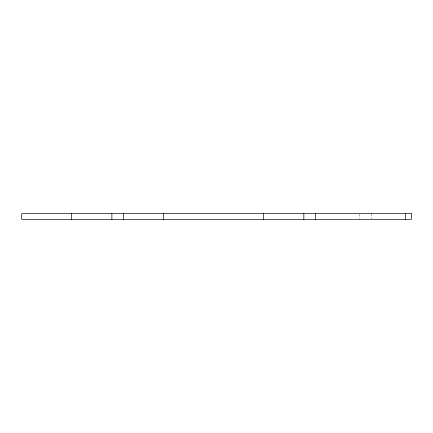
<?xml version="1.0" encoding="UTF-8"?>
<svg xmlns="http://www.w3.org/2000/svg" width="433" height="433" viewBox="0 0 433 433"><rect width="100%" height="100%" fill="white"/><g stroke="black" fill="none" stroke-linecap="round" stroke-linejoin="round"><path stroke-width="0.32" stroke-dasharray="2.17 1.62" d="M371.357 213.621L371.357 218.741M359.839 214.259L359.839 218.741"/><path stroke-width="0.65" d="M405.591 213.621L405.591 219.379M315.37 213.621L315.37 219.379M303.847 213.621L303.847 219.379M263.535 213.621L263.535 219.379M163.712 213.621L163.712 219.379M123.4 213.621L123.4 219.379M111.882 213.621L111.882 219.379M71.564 213.621L71.564 219.379M411.35 213.621L21.655 213.621L21.655 219.379L411.35 219.379L411.35 213.621"/></g></svg>
